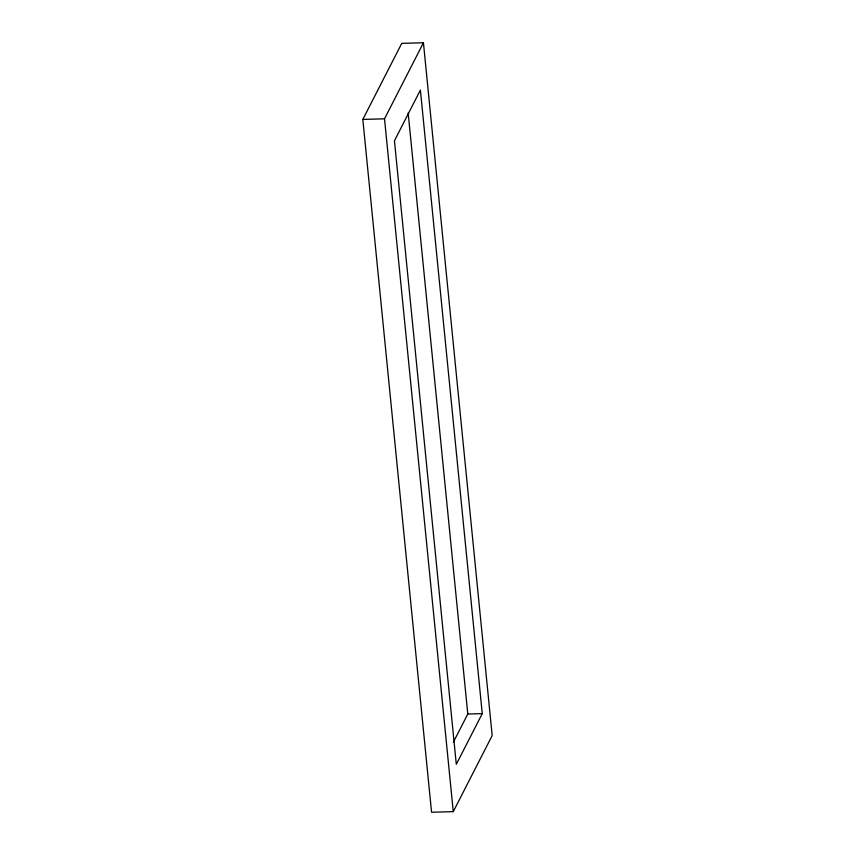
<?xml version="1.0" encoding="UTF-8"?>
<svg xmlns="http://www.w3.org/2000/svg" width="855" height="855" viewBox="0 0 855 855"><rect width="100%" height="100%" fill="white"/><g stroke="black" fill="none" stroke-linecap="round" stroke-linejoin="round"><path stroke-width="1.28" d="M362.819 119.422L401.743 43.359L423.439 42.75L492.181 735.578L453.257 811.641L431.561 812.25L362.819 119.422L384.515 118.813L423.439 42.75M453.31 742.322L467.792 714.021L408.166 113.031M482.252 713.615L456.303 764.317L394.444 140.776L420.393 90.064L482.252 713.615L467.792 714.021M384.515 118.813L453.257 811.641"/></g></svg>
